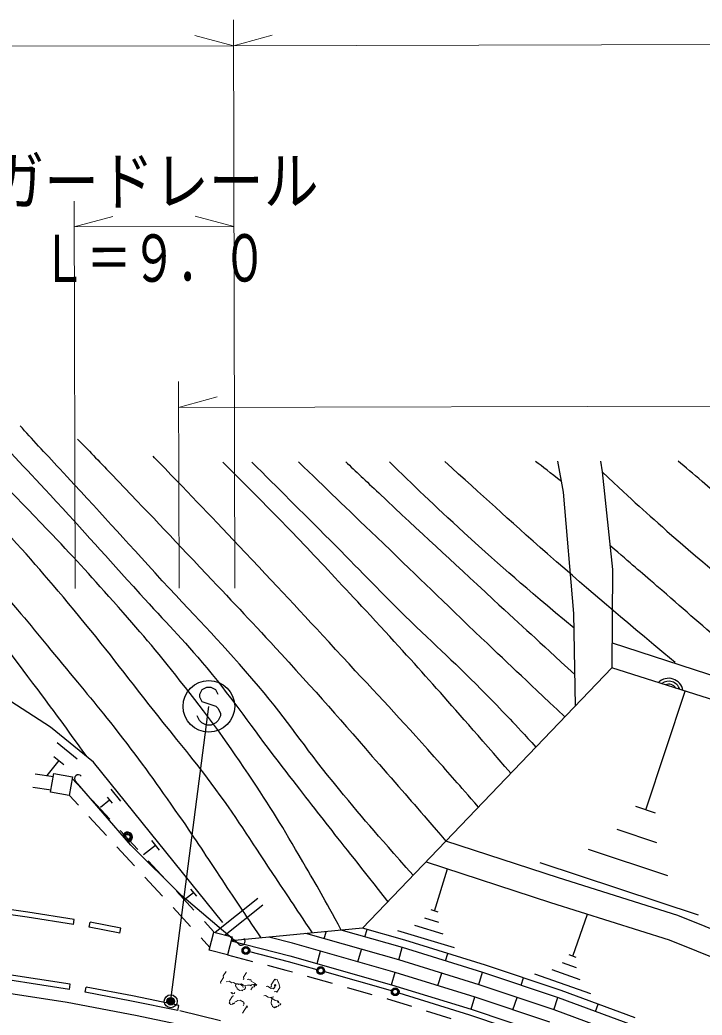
# Model space of a CAD drawing. Units: millimetres at full size, sheet at 1:1000; details may follow other scales. Extents: x 40000 to 680000, y 20000 to 380000.
# Drawn here: x 456534 to 482946, y 303024 to 341562 of the extents above; entities that cross this region are included whole.
import ezdxf
from ezdxf.enums import TextEntityAlignment as Align

# ---------------------------------------------------------------- set-up
doc = ezdxf.new("R2010")
doc.units = ezdxf.units.MM
doc.header["$LTSCALE"] = 1000
doc.header["$PDMODE"] = 32
doc.header["$PDSIZE"] = 500
for name, color, linetype, lineweight in [('M-BGD', 7, 'Continuous', 25), ('M-BGD-EXST', 7, 'Continuous', 25), ('M-STR-HTXT', 7, 'Continuous', 13), ('M-STR-STRC', 7, 'Continuous', 25), ('M-WORK', 1, 'Continuous', 13)]:
    doc.layers.add(name, color=color, linetype=linetype, lineweight=lineweight)
doc.styles.add('ＭＳ ゴシック', font='')
doc.styles.get('ＭＳ ゴシック').set_extended_font_data('MS Gothic')

msp = doc.modelspace()

# ---------------------------------------------------------------- linework, layer by layer
at = {"layer": 'M-BGD'}
for p, q in [((469801, 306389), (479457, 316477)), ((480762, 310973), (482290, 315574)), ((457972, 313581), (458747, 312951)), ((457851, 313036), (458238, 312722)), ((458045, 312879), (457573, 312298)), ((457120, 312362), (457829, 312262)), ((458558, 312182), (458926, 311783)), ((457040, 311848), (457738, 311750)), ((458455, 311527), (458797, 311157)), ((459910, 311466), (460101, 311229)), ((460051, 311776), (460434, 311302)), ((459333, 311343), (460012, 310608)), ((460005, 311348), (459649, 311061)), ((481145, 310845), (480378, 311100)), ((459204, 310716), (459883, 309982)), ((460419, 310168), (461098, 309433)), ((481189, 309696), (479655, 310205)), ((460290, 309542), (460969, 308807)), ((461781, 309597), (461321, 309227)), ((461632, 309781), (461929, 309414)), ((481616, 308419), (478549, 309437)), ((461505, 308993), (462184, 308258)), ((482811, 306887), (476676, 308924)), ((461376, 308367), (462055, 307632)), ((472592, 307054), (473084, 308691)), ((462591, 307818), (463270, 307084)), ((463256, 307760), (462912, 307483)), ((463145, 307898), (463367, 307623)), ((464088, 306229), (465745, 307548)), ((462462, 307192), (463141, 306457)), ((464475, 306128), (465944, 307298)), ((472755, 306608), (472210, 306772)), ((472728, 307013), (472455, 307095)), ((477939, 305307), (478511, 306934)), ((458607, 306534), (458637, 306731)), ((459215, 306423), (459253, 306620)), ((460399, 306198), (459215, 306423)), ((460436, 306394), (459253, 306620)), ((460399, 306198), (460436, 306394)), ((463677, 306643), (464045, 306245)), ((472919, 306162), (471827, 306490)), ((463548, 306017), (463890, 305647)), ((467089, 305805), (466171, 306042)), ((471210, 305158), (467605, 306179)), ((468312, 305979), (468390, 306254)), ((471352, 305638), (468977, 306310)), ((469891, 306051), (469973, 306340)), ((473355, 305634), (471172, 306290)), ((471068, 304679), (467089, 305806)), ((471199, 305162), (471335, 305643)), ((474463, 304675), (471352, 305638)), ((464567, 305351), (465535, 305101)), ((465429, 305490), (466921, 305105)), ((468040, 305017), (468176, 305498)), ((469619, 305089), (469755, 305570)), ((473013, 305124), (473102, 305410)), ((478074, 305259), (477803, 305355)), ((466116, 304951), (466830, 304767)), ((466921, 305105), (468036, 304789)), ((474309, 304199), (471210, 305158)), ((478083, 304850), (477540, 305041)), ((466830, 304767), (467083, 304695)), ((467660, 304532), (468622, 304260)), ((468325, 304707), (470864, 303989)), ((470926, 304200), (471062, 304681)), ((474156, 303723), (471068, 304679)), ((472717, 304169), (472865, 304646)), ((474298, 304203), (474446, 304680)), ((477385, 303696), (474463, 304675)), ((475941, 304180), (476037, 304464)), ((478642, 303841), (476473, 304604)), ((478227, 304393), (477142, 304775)), ((458448, 304019), (458479, 304216)), ((459063, 303909), (459100, 304106)), ((469199, 304096), (470162, 303824)), ((477219, 303225), (474309, 304199)), ((470864, 303989), (470922, 303970)), ((471209, 303882), (473935, 303038)), ((474003, 303247), (474150, 303725)), ((477053, 302753), (474156, 303723)), ((475624, 303232), (475783, 303706)), ((477205, 303229), (477364, 303704)), ((480251, 302639), (477385, 303696)), ((462650, 303198), (462690, 303394)), ((470739, 303660), (470764, 303653)), ((470764, 303653), (471694, 303365)), ((478813, 303169), (478917, 303451)), ((464300, 302805), (462730, 303193)), ((472268, 303188), (473223, 302892)), ((473935, 303038), (476814, 302074)), ((480068, 302174), (477219, 303225))]:
    msp.add_line(p, q, dxfattribs=at)
for points in [[(478041, 314997), (477977, 318573), (477577, 323273), (477363, 324468)], [(479011, 324472), (479078, 324055), (479475, 320273), (479457, 316477)], [(464391, 306605), (459380, 312823), (457717, 314175), (452916, 317274), (447490, 316852), (440185, 317434), (435484, 317148), (428523, 316610), (420200, 315273), (414317, 314268), (409593, 311643), (406852, 310329), (403607, 307929)], [(479462, 317436), (483151, 316233), (487554, 314676), (493846, 311992), (498803, 309611), (503844, 306757), (509833, 302876), (514513, 299438), (519864, 295138), (524966, 290004), (529232, 285368), (533526, 280482), (539829, 271850)], [(538936, 271221), (535791, 275775), (532778, 279848), (529543, 283698), (526178, 287455), (522721, 291119), (518930, 294708), (514973, 297833), (510849, 301032), (506651, 303878), (502362, 306539), (497850, 309032), (493209, 311302), (488550, 313276), (484003, 315028), (479457, 316477)], [(465005, 305765), (462804, 307645), (460830, 309603), (458685, 312081)], [(533490, 267383), (530627, 271241), (528088, 274406), (524073, 278792), (520031, 282789), (517076, 285536), (513007, 289031), (509078, 292082), (504314, 295576), (500331, 297960), (494203, 301451), (487298, 304745), (482008, 306875), (477387, 308339), (473029, 309761)], [(472261, 308960), (477081, 307387), (481670, 305933), (486895, 303829), (493740, 300564), (499826, 297096), (503760, 294742), (508475, 291285), (512567, 288090), (519346, 282059), (523352, 278099), (527329, 273755), (529835, 270630), (532673, 266807)], [(458607, 306534), (456812, 306814), (455610, 306983), (453803, 307230)], [(458637, 306731), (456841, 307012), (455637, 307182), (453830, 307428)], [(480361, 302918), (477485, 303979), (474555, 304961), (471437, 305926), (469801, 306389), (464710, 305902)], [(464709, 305903), (466979, 305317), (470926, 304200), (474003, 303247), (476887, 302281)], [(458479, 304216), (454842, 304778), (453626, 304928)], [(458448, 304019), (454814, 304580), (453602, 304730)], [(462690, 303394), (460897, 303764), (459100, 304106)], [(462650, 303198), (460858, 303568), (459063, 303909)]]:
    msp.add_lwpolyline(points, dxfattribs=at)
for points in [[(457849, 312374), (458569, 312246), (458441, 311525), (457720, 311654)], [(464044, 306240), (464750, 306057), (464567, 305351), (463861, 305534)]]:
    msp.add_lwpolyline(points, close=True, dxfattribs=at)
for centre, radius in [((460702, 309922), 100), ((460702, 309922), 100), ((460702, 309922), 100), ((465283, 305527), 150), ((465283, 305527), 120), ((465283, 305527), 100), ((465283, 305527), 100), ((465283, 305527), 100), ((465283, 305527), 100), ((468180, 304748), 150), ((468180, 304748), 120), ((468180, 304748), 100), ((468180, 304748), 100), ((468180, 304748), 100), ((468180, 304748), 100), ((471065, 303926), 150), ((471065, 303926), 120), ((471065, 303926), 100), ((471065, 303926), 100), ((471065, 303926), 100), ((471065, 303926), 100)]:
    msp.add_circle(centre, radius, dxfattribs=at)
for centre, radius, start, end in [((481649, 315498), 567, 10.3881, 134.2431), ((481649, 315498), 453, 18.3475, 126.2837), ((481649, 315498), 340, 33.9729, 110.6584), ((458798, 312179), 150, 40.8853, 220.8853), ((460702, 309922), 188, 274.0154, 167.7552), ((460702, 309922), 150, 262.2949, 179.4757), ((460702, 309922), 112, 220.88535, 220.88529), ((465103, 305879), 150, 229.4963, 49.4963)]:
    msp.add_arc(centre, radius, start, end, dxfattribs=at)
for points, knots in [([(459135, 313022), (458229, 314282), (457989, 314608), (457239, 315613), (456131, 317096), (455516, 317933), (454337, 319361), (453195, 320746), (452510, 321483), (451326, 322831), (450167, 324150), (449527, 324896), (448342, 326190), (447578, 327024), (447108, 327526), (446520, 328139)], [0, 0, 0, 0, 1, 1, 1, 2, 2, 2, 3, 3, 3, 4, 4, 4, 5, 5, 5, 5]), ([(448269, 327738), (448775, 327209), (449237, 326717), (449928, 325971), (451062, 324747), (451682, 324046), (452800, 322807), (454047, 321424), (454760, 320662), (455979, 319254), (456857, 318239), (457328, 317652), (458182, 316616), (459027, 315591), (459516, 315029), (460330, 313978), (461293, 312737), (461801, 312017), (462702, 310729), (463376, 309766), (463722, 309206), (464376, 308230), (464956, 307364), (465137, 307093), (465860, 306012)], [0, 0, 0, 0, 1, 1, 1, 2, 2, 2, 3, 3, 3, 4, 4, 4, 5, 5, 5, 6, 6, 6, 7, 7, 7, 8, 8, 8, 8]), ([(467860, 306203), (467120, 307325), (466930, 307609), (466328, 308506), (465407, 309879), (464934, 310680), (463944, 312004), (463124, 313101), (462618, 313680), (461768, 314753), (460543, 316299), (459893, 317195), (458630, 318710), (457468, 320102), (456799, 320868), (455576, 322208), (454534, 323348), (453924, 323962), (452857, 325080), (452034, 325944), (451471, 326530), (450879, 327140)], [0, 0, 0, 0, 1, 1, 1, 2, 2, 2, 3, 3, 3, 4, 4, 4, 5, 5, 5, 6, 6, 6, 7, 7, 7, 7]), ([(468977, 306310), (468280, 307595), (468088, 307937), (467489, 308962), (466703, 310308), (466255, 311058), (465386, 312351), (464411, 313801), (463824, 314588), (462745, 315961), (461776, 317194), (461197, 317857), (460160, 319034), (459181, 320145), (458618, 320757), (457595, 321828), (456173, 323317), (455346, 324122), (453878, 325566), (453414, 326021), (453038, 326388), (452691, 326725)], [0, 0, 0, 0, 1, 1, 1, 2, 2, 2, 3, 3, 3, 4, 4, 4, 5, 5, 5, 6, 6, 6, 7, 7, 7, 7]), ([(454789, 326244), (454852, 326180), (454917, 326113), (454983, 326045), (456061, 324938), (456650, 324304), (457702, 323172), (459076, 321693), (459819, 320839), (461173, 319341), (462188, 318220), (462803, 317633), (463767, 316468), (464902, 315097), (465444, 314255), (466529, 312844), (468171, 310709), (468705, 310041), (470779, 307411)], [0, 0, 0, 0, 1, 1, 1, 2, 2, 2, 3, 3, 3, 4, 4, 4, 5, 5, 5, 6, 6, 6, 6]), ([(471760, 308436), (470244, 310153), (469836, 310614), (468658, 312056), (467498, 313478), (466953, 314360), (465771, 315763), (464381, 317413), (463505, 318252), (462048, 319844), (460499, 321537), (459638, 322492), (458075, 324174), (457476, 324819), (457008, 325337), (456542, 325842)], [0, 0, 0, 0, 1, 1, 1, 2, 2, 2, 3, 3, 3, 4, 4, 4, 5, 5, 5, 5]), ([(458770, 325332), (459166, 324921), (459572, 324495), (460078, 323970), (461526, 322467), (462326, 321615), (463759, 320098), (464891, 318899), (465530, 318232), (466644, 317017), (468275, 315239), (469156, 314212), (470744, 312395), (471640, 311369), (471923, 311045), (473029, 309761)], [0, 0, 0, 0, 1, 1, 1, 2, 2, 2, 3, 3, 3, 4, 4, 4, 5, 5, 5, 5]), ([(474288, 311077), (473467, 312026), (473251, 312268), (472578, 313025), (471214, 314560), (470416, 315389), (469023, 316897), (467559, 318481), (466739, 319368), (465259, 320936), (463961, 322311), (463233, 323080), (461913, 324433), (461836, 324512), (461761, 324588), (461689, 324663)], [0, 0, 0, 0, 1, 1, 1, 2, 2, 2, 3, 3, 3, 4, 4, 4, 5, 5, 5, 5]), ([(475550, 312379), (472955, 315357), (472277, 316148), (470103, 318495), (468301, 320440), (467287, 321526), (465419, 323408), (465038, 323792), (464701, 324129), (464389, 324439)], [0, 0, 0, 0, 1, 1, 1, 2, 2, 2, 3, 3, 3, 3]), ([(465508, 324441), (466573, 323388), (467343, 322616), (468554, 321402), (469685, 320268), (470298, 319612), (471439, 318488), (472671, 317275), (473412, 316647), (474617, 315408), (475369, 314635), (475615, 314379), (476514, 313402)], [0, 0, 0, 0, 1, 1, 1, 2, 2, 2, 3, 3, 3, 4, 4, 4, 4]), ([(477633, 314571), (475936, 316170), (475507, 316575), (474153, 317868), (472660, 319293), (471835, 320102), (470348, 321531), (469143, 322689), (468400, 323406), (467315, 324445)], [0, 0, 0, 0, 1, 1, 1, 2, 2, 2, 3, 3, 3, 3]), ([(469148, 324449), (469524, 324093), (469937, 323704), (470427, 323242), (472149, 321623), (473124, 320726), (474859, 319122), (476092, 317982), (476479, 317625), (478019, 316210)], [0, 0, 0, 0, 1, 1, 1, 2, 2, 2, 3, 3, 3, 3]), ([(477987, 318003), (475914, 319751), (475357, 320222), (473727, 321706), (472552, 322776), (471770, 323547), (470840, 324453)], [0, 0, 0, 0, 1, 1, 1, 2, 2, 2, 2]), ([(481900, 316677), (479497, 318690), (478870, 319211), (476967, 320880), (475381, 322271), (474482, 323120), (472984, 324458)], [0, 0, 0, 0, 1, 1, 1, 2, 2, 2, 2]), ([(546253, 276377), (545654, 276777), (545462, 276903), (545007, 277305), (544567, 277695), (544343, 277941), (543962, 278388), (543174, 279310), (542829, 279903), (542120, 280887), (541552, 281676), (541237, 282120), (540697, 282928), (540160, 283733), (539930, 284232), (539357, 285012), (538809, 285758), (538497, 286179), (537851, 286844), (537063, 287656), (536573, 288068), (535677, 288758), (534821, 289418), (534304, 289739), (533379, 290297), (532641, 290742), (532212, 290963), (531457, 291377), (529265, 292581), (528016, 293217), (525818, 294411), (523625, 295601), (522392, 296260), (520220, 297486), (518693, 298347), (517831, 298817), (516334, 299730), (515107, 300479), (514478, 300991), (513242, 301726), (511241, 302916), (510083, 303520), (508062, 304676), (507555, 304967), (507269, 305126), (506767, 305425), (504979, 306487), (503990, 307105), (502254, 308252), (500748, 309247), (499970, 309902), (498535, 310997), (496368, 312650), (495180, 313611), (493059, 315324), (490871, 317091), (489667, 318108), (487500, 319901), (485717, 321376), (484701, 322183), (482943, 323688), (482597, 323984), (482298, 324241), (482023, 324478)], [0, 0, 0, 0, 1, 1, 1, 2, 2, 2, 3, 3, 3, 4, 4, 4, 5, 5, 5, 6, 6, 6, 7, 7, 7, 8, 8, 8, 9, 9, 9, 10, 10, 10, 11, 11, 11, 12, 12, 12, 13, 13, 13, 14, 14, 14, 15, 15, 15, 16, 16, 16, 17, 17, 17, 18, 18, 18, 19, 19, 19, 20, 20, 20, 21, 21, 21, 21]), ([(479078, 324055), (480352, 322856), (480707, 322540), (481780, 321599), (483521, 320072), (484552, 319280), (486378, 317854), (488515, 316185), (489737, 315281), (491936, 313694), (493270, 312732), (493700, 312423), (495370, 311260)], [0, 0, 0, 0, 1, 1, 1, 2, 2, 2, 3, 3, 3, 4, 4, 4, 4]), ([(486629, 315003), (485268, 316132), (484917, 316422), (483834, 317348), (482798, 318233), (482231, 318745), (481200, 319637), (480489, 320251), (480266, 320444), (479377, 321207)], [0, 0, 0, 0, 1, 1, 1, 2, 2, 2, 3, 3, 3, 3])]:
    msp.add_open_spline(points, degree=3, knots=knots, dxfattribs=at)
msp.add_open_spline([(477503, 323687), (477077, 324017), (476769, 324256), (476502, 324466)], degree=3, dxfattribs=at)
at = {"layer": 'M-BGD-EXST'}
for p, q in [((463757, 315708), (463575, 315616)), ((463939, 315708), (463757, 315708)), ((464121, 315617), (463939, 315708)), ((463575, 315616), (463485, 315434)), ((463485, 315434), (463485, 315343)), ((463485, 315343), (463576, 315162)), ((464212, 315436), (464121, 315617)), ((462393, 303708), (463849, 314980)), ((463576, 315162), (464122, 314981)), ((464122, 314981), (464213, 314890)), ((464213, 314890), (464304, 314709)), ((463487, 314434), (463396, 314616)), ((464305, 314618), (464214, 314436)), ((464304, 314709), (464305, 314618)), ((463578, 314344), (463487, 314434)), ((463760, 314253), (463578, 314344)), ((463942, 314253), (463760, 314253)), ((464123, 314345), (463942, 314253)), ((464214, 314436), (464123, 314345))]:
    msp.add_line(p, q, dxfattribs=at)
for centre, radius in [((463849, 314980), 1000), ((462374, 303560), 150), ((462374, 303560), 120), ((462374, 303560), 90), ((462374, 303560), 60), ((462374, 303560), 30), ((462374, 303560), 20)]:
    msp.add_circle(centre, radius, dxfattribs=at)
msp.add_point((462374, 303560), dxfattribs=at)
at = {"layer": 'M-STR-HTXT'}
for p, q in [((464804, 341562), (464853, 319562)), ((464806, 340562), (463305, 340958)), ((464806, 340562), (466305, 340965)), ((464806, 340562), (527499, 340703)), ((407046, 340432), (464806, 340562)), ((458634, 334548), (458668, 319548)), ((458637, 333548), (460136, 333951)), ((464822, 333562), (463321, 333958)), ((458637, 333548), (464822, 333562)), ((462676, 327557), (462694, 319557)), ((462678, 326557), (464177, 326960)), ((462678, 326557), (527531, 326703))]:
    msp.add_line(p, q, dxfattribs=at)
at = {"layer": 'M-STR-STRC'}
msp.add_lwpolyline([(399977, 298907), (401076, 298638), (402382, 298482), (403747, 298484), (405171, 298736), (408591, 299861), (412084, 300924), (415274, 301800), (418643, 302624), (422467, 303381), (425856, 303942), (429752, 304428), (434156, 304783), (438456, 304971), (442523, 305006), (446368, 304875), (450908, 304523), (454754, 304083), (458364, 303518), (461004, 303025), (462605, 302688)], dxfattribs=at)
at = {"layer": 'M-WORK'}
for points in [[(464524, 304718), (464409, 304540), (464421, 304482), (464306, 304304), (464319, 304245)], [(465278, 304634), (465301, 304670), (465186, 304492), (465199, 304433), (465176, 304398)], [(464518, 304318), (464635, 304343), (464742, 304274), (464800, 304287), (464872, 304241), (465060, 304220), (465119, 304232), (465190, 304186), (465284, 304175), (465343, 304188), (465437, 304178), (465473, 304154), (465496, 304190), (465555, 304203), (465590, 304180), (465613, 304215), (465672, 304228), (465494, 304343), (465481, 304402), (465423, 304389), (465387, 304412), (465328, 304400)], [(465180, 304092), (465167, 304150), (465060, 304220), (465002, 304207), (464966, 304230), (464907, 304217), (464884, 304182), (464897, 304123), (464932, 304100), (464945, 304041), (465052, 303972), (465110, 303985), (465146, 303962), (465169, 303997), (465228, 304010), (465274, 304081), (465261, 304140)], [(465685, 304169), (465708, 304205), (465649, 304192), (465603, 304121), (465544, 304108), (465475, 304002)], [(466426, 304144), (466449, 304179), (466414, 304202), (466391, 304167), (466403, 304108), (466357, 304037), (466322, 304060), (466263, 304047), (466120, 304140), (466062, 304127)], [(466382, 303920), (466441, 303932), (466477, 303909), (466592, 304087), (466554, 304263), (466506, 304345), (466493, 304404), (466435, 304391), (466399, 304414), (466261, 304200), (466273, 304142), (466250, 304106)], [(465175, 303539), (465211, 303515), (465068, 303608), (464951, 303583), (464928, 303547), (464869, 303534), (464823, 303463), (464788, 303486), (464765, 303451), (464706, 303438), (464635, 303484), (464658, 303520), (464645, 303578), (464760, 303757), (464819, 303769)], [(464758, 303909), (464735, 303874), (464700, 303897)], [(464853, 303899), (464830, 303863), (464771, 303851), (464735, 303874)], [(466493, 303544), (466564, 303498), (466552, 303557), (466516, 303580), (466422, 303591), (466244, 303706), (466150, 303716), (466043, 303786), (465984, 303773)], [(466600, 303475), (466636, 303452), (466613, 303417), (466554, 303404), (466531, 303368), (466472, 303356), (466449, 303320), (466414, 303343), (466391, 303308), (466319, 303354), (466307, 303413), (466271, 303436), (466259, 303494), (466269, 303589), (466292, 303624), (466280, 303683), (466303, 303718), (466361, 303731)], [(465284, 303316), (465343, 303329), (465330, 303388), (465146, 303103)], [(465188, 303480), (465223, 303457), (465177, 303386)]]:
    msp.add_lwpolyline(points, dxfattribs=at)

# ---------------------------------------------------------------- texts
at = {"layer": 'M-STR-HTXT', "style": 'ＭＳ ゴシック', "width": 0.85}
msp.add_text('ガードレール', height=1833, rotation=0.129, dxfattribs=at).set_placement((461729, 333855), align=Align.BOTTOM_CENTER)
at = {"layer": 'M-STR-HTXT', "style": 'ＭＳ ゴシック', "width": 0.7}
msp.add_text('Ｌ＝９．０', height=1833, rotation=0.129, dxfattribs=at).set_placement((461730, 333255), align=Align.TOP_CENTER)

doc.saveas('drawing.dxf')
